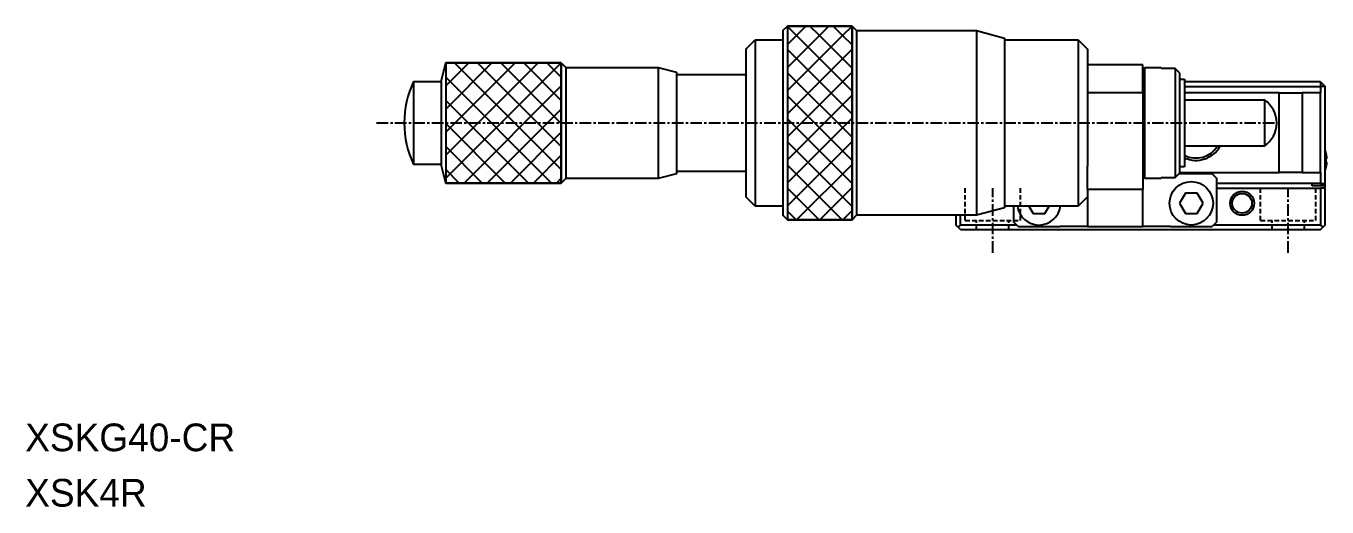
# Model space of a CAD drawing. Extents: x 512 to 818, y 63 to 277.
# Drawn here: x 514.4 to 655.3, y 62.6 to 114.7 of the extents above; entities that cross this region are included whole.
import ezdxf

# ---------------------------------------------------------------- set-up
doc = ezdxf.new("R2010")
doc.units = 0
doc.linetypes.add('CENTER', pattern=[2, 1.25, -0.25, 0.25, -0.25])
doc.linetypes.add('DASHED', pattern=[0.75, 0.5, -0.25])
doc.layers.get('0').update_dxf_attribs({"linetype": 'CONTINUOUS'})
doc.layers.add('CENTER', color=1, linetype='CENTER')

msp = doc.modelspace()

# ---------------------------------------------------------------- linework, layer by layer
at = {"color": 7, "linetype": 'CONTINUOUS'}
for p, q in [((596.4, 114.22), (596.9, 114.72)), ((596.4, 114.22), (596.4, 94.22)), ((603.9, 114.72), (604.4, 114.22)), ((604.4, 114.22), (604.4, 94.22)), ((604.4, 114.22), (617.4, 114.22)), ((617.4, 114.22), (617.4, 94.22)), ((617.4, 114.22), (620.4, 113.42)), ((592.4, 112.22), (593.4, 113.22)), ((593.4, 113.22), (593.4, 95.22)), ((593.4, 113.22), (596.4, 113.22)), ((620.4, 113.42), (620.4, 95.02)), ((620.4, 113.22), (628.4, 113.22)), ((628.4, 113.22), (628.4, 95.22)), ((628.4, 113.22), (629.4, 112.22)), ((592.4, 112.22), (592.4, 96.22)), ((629.4, 112.22), (629.4, 99.56)), ((559.4, 108.72), (559.9, 110.72)), ((572.4, 110.72), (572.9, 110.22)), ((572.9, 110.22), (572.9, 98.22)), ((572.9, 110.22), (582.9, 110.22)), ((582.9, 110.22), (582.9, 98.22)), ((582.9, 110.22), (584.9, 109.72)), ((635.4, 110.52), (629.4, 110.52)), ((635.4, 107.52), (635.4, 110.52)), ((635.4, 110.02), (635.6, 110.22)), ((635.6, 98.22), (635.6, 110.22)), ((635.6, 110.22), (637.4, 110.22)), ((637.4, 110.14), (637.4, 110.22)), ((638.9, 110.14), (637.4, 110.14)), ((638.9, 110.14), (638.9, 98.31)), ((639.4, 109.63), (638.9, 110.14)), ((556.42, 108.72), (556.42, 99.72)), ((556.42, 108.72), (559.4, 108.72)), ((559.4, 108.72), (559.4, 99.72)), ((584.9, 109.72), (584.9, 98.72)), ((584.9, 109.47), (592.4, 109.47)), ((639.4, 98.81), (639.4, 109.63)), ((639.4, 108.97), (639.9, 108.97)), ((639.9, 108.97), (639.9, 99.47)), ((654.65, 108.67), (639.9, 108.67)), ((654.65, 108.67), (654.65, 108.17)), ((654.65, 108.67), (655.15, 108.17)), ((629.4, 107.52), (635.4, 107.52)), ((635.4, 107.52), (635.4, 97.02)), ((639.9, 108.17), (654.65, 108.17)), ((650.15, 107.47), (639.9, 107.47)), ((650.15, 107.47), (652.65, 107.47)), ((650.15, 98.87), (650.15, 107.47)), ((652.65, 107.47), (652.65, 98.87)), ((654.65, 107.47), (652.65, 107.47)), ((654.65, 108.17), (654.65, 107.47)), ((655.15, 108.17), (654.65, 108.17)), ((654.65, 98.87), (654.65, 107.47)), ((655.15, 97.67), (655.15, 108.17)), ((639.9, 106.72), (648.56, 106.72)), ((648.56, 106.72), (648.56, 101.72)), ((648.56, 101.72), (639.9, 101.72)), ((655.23, 101.06), (655.22, 101.06)), ((655.22, 100.35), (655.22, 99.99)), ((655.34, 100.35), (655.22, 100.35)), ((559.4, 99.72), (556.42, 99.72)), ((559.9, 97.72), (559.4, 99.72)), ((584.9, 98.72), (582.9, 98.22)), ((592.4, 98.97), (584.9, 98.97)), ((629.4, 97.02), (629.4, 99.56)), ((638.9, 98.31), (639.4, 98.81)), ((642.9, 98.72), (639.31, 98.72)), ((639.9, 99.47), (639.4, 99.47)), ((639.4, 98.87), (650.15, 98.87)), ((642.9, 98.72), (643.4, 98.22)), ((652.65, 98.87), (650.15, 98.87)), ((652.65, 98.87), (654.65, 98.87)), ((654.65, 98.87), (654.65, 97.67)), ((655.22, 99.99), (655.34, 99.99)), ((655.22, 99.29), (655.23, 99.28)), ((572.9, 98.22), (572.4, 97.72)), ((582.9, 98.22), (572.9, 98.22)), ((635.6, 98.22), (635.4, 98.42)), ((637.4, 98.22), (635.6, 98.22)), ((637.4, 98.22), (637.4, 98.31)), ((637.4, 98.31), (638.9, 98.31)), ((643.4, 93.52), (643.4, 98.22)), ((654.65, 97.67), (643.4, 97.67)), ((653.75, 97.42), (653.75, 97.67)), ((655.15, 97.42), (653.75, 97.42)), ((654.65, 97.67), (655.15, 97.67)), ((655.15, 97.42), (655.15, 97.67)), ((655.15, 97.17), (655.15, 97.42)), ((593.4, 95.22), (592.4, 96.22)), ((629.4, 96.22), (628.4, 95.22)), ((635.4, 97.02), (629.4, 97.02)), ((629.4, 97.02), (629.4, 93.02)), ((635.4, 93.02), (635.4, 97.02)), ((640.02, 96.62), (639.38, 95.52)), ((641.29, 96.62), (640.02, 96.62)), ((641.92, 95.52), (641.29, 96.62)), ((643.4, 97.17), (654.65, 97.17)), ((655.15, 97.17), (654.65, 97.17)), ((654.65, 97.17), (654.65, 93.17)), ((655.15, 93.17), (655.15, 97.17)), ((596.4, 95.22), (593.4, 95.22)), ((620.4, 95.02), (617.4, 94.22)), ((628.4, 95.22), (620.4, 95.22)), ((621.4, 95.22), (621.4, 93.52)), ((623.06, 95.22), (623.52, 94.42)), ((623.52, 94.42), (624.79, 94.42)), ((624.79, 94.42), (625.25, 95.22)), ((639.38, 95.52), (640.02, 94.42)), ((640.02, 94.42), (641.29, 94.42)), ((641.29, 94.42), (641.92, 95.52)), ((596.9, 93.72), (596.4, 94.22)), ((604.4, 94.22), (603.9, 93.72)), ((617.4, 94.22), (604.4, 94.22)), ((615.15, 94.22), (615.15, 93.17)), ((615.15, 93.17), (615.4, 92.92)), ((615.4, 92.92), (615.65, 93.17)), ((615.65, 93.17), (615.65, 94.22)), ((621.75, 93.17), (615.65, 93.17)), ((621.9, 93.02), (621.4, 93.52)), ((621.9, 93.02), (626.4, 93.02)), ((629.4, 93.02), (626.4, 93.02)), ((629.4, 93.02), (631.15, 93.02)), ((631.15, 93.02), (633.65, 93.02)), ((633.65, 93.02), (635.4, 93.02)), ((638.4, 93.02), (635.4, 93.02)), ((638.4, 93.02), (642.9, 93.02)), ((643.4, 93.52), (642.9, 93.02)), ((654.65, 93.17), (643.05, 93.17)), ((654.65, 93.17), (654.9, 92.92)), ((654.9, 92.92), (655.15, 93.17)), ((615.65, 92.67), (615.4, 92.92)), ((615.65, 92.67), (654.65, 92.67)), ((654.65, 92.67), (654.9, 92.92))]:
    msp.add_line(p, q, dxfattribs=at)
at = {"color": 3, "linetype": 'CONTINUOUS'}
for p, q in [((596.9, 114.72), (596.9, 93.72)), ((596.9, 114.72), (603.9, 114.72)), ((597.87, 113.7), (596.9, 114.67)), ((598.9, 114.72), (597.87, 113.7)), ((600.37, 113.7), (599.35, 114.72)), ((601.4, 114.72), (600.37, 113.7)), ((602.87, 113.7), (601.85, 114.72)), ((603.9, 114.72), (602.87, 113.7)), ((603.9, 114.72), (603.9, 93.72)), ((597.87, 113.7), (596.9, 112.73)), ((600.37, 113.7), (596.9, 110.23)), ((602.87, 113.7), (596.9, 107.73)), ((603.9, 107.67), (597.87, 113.7)), ((603.9, 110.17), (600.37, 113.7)), ((603.9, 112.67), (602.87, 113.7)), ((603.9, 112.23), (596.9, 105.23)), ((603.9, 105.17), (596.9, 112.17)), ((562.4, 110.72), (559.9, 108.23)), ((564.9, 110.72), (559.9, 105.73)), ((567.4, 110.72), (559.9, 103.23)), ((569.9, 110.72), (559.9, 100.73)), ((572.4, 110.72), (559.9, 98.23)), ((559.9, 110.72), (559.9, 97.72)), ((559.9, 110.72), (572.4, 110.72)), ((572.4, 99.17), (560.85, 110.72)), ((572.4, 101.67), (563.35, 110.72)), ((572.4, 104.17), (565.85, 110.72)), ((572.4, 106.67), (568.35, 110.72)), ((572.4, 109.17), (570.85, 110.72)), ((572.4, 110.72), (572.4, 97.72)), ((571.35, 97.72), (559.9, 109.17)), ((603.9, 109.73), (596.9, 102.73)), ((603.9, 102.67), (596.9, 109.67)), ((572.4, 108.23), (561.9, 97.72)), ((603.9, 107.23), (596.9, 100.23)), ((603.9, 100.17), (596.9, 107.17)), ((568.85, 97.72), (559.9, 106.67)), ((572.4, 105.73), (564.4, 97.72)), ((603.9, 104.73), (596.9, 97.73)), ((603.9, 97.67), (596.9, 104.67)), ((566.35, 97.72), (559.9, 104.17)), ((572.4, 103.23), (566.9, 97.72)), ((563.85, 97.72), (559.9, 101.67)), ((603.9, 102.23), (596.9, 95.23)), ((603.9, 95.17), (596.9, 102.17)), ((572.4, 100.73), (569.4, 97.72)), ((561.35, 97.72), (559.9, 99.17)), ((602.85, 93.72), (596.9, 99.67)), ((603.9, 99.73), (597.9, 93.72)), ((572.4, 97.72), (559.9, 97.72)), ((572.4, 98.23), (571.9, 97.72)), ((603.9, 97.23), (600.4, 93.72)), ((600.35, 93.72), (596.9, 97.17)), ((597.85, 93.72), (596.9, 94.67)), ((603.9, 94.73), (602.9, 93.72)), ((603.9, 93.72), (596.9, 93.72))]:
    msp.add_line(p, q, dxfattribs=at)
at = {"color": 3, "linetype": 'DASHED'}
for p, q in [((616.15, 93.67), (616.15, 97.17)), ((622.15, 93.67), (622.15, 97.17)), ((648.15, 93.67), (648.15, 97.17)), ((654.15, 93.67), (654.15, 97.17)), ((616.15, 93.67), (622.15, 93.67)), ((617.4, 92.67), (617.4, 93.67)), ((620.9, 92.67), (620.9, 93.67)), ((648.15, 93.67), (654.15, 93.67)), ((649.4, 92.67), (649.4, 93.67)), ((652.9, 92.67), (652.9, 93.67))]:
    msp.add_line(p, q, dxfattribs=at)
at = {"color": 7, "linetype": 'CONTINUOUS'}
for points in [[(603.9, 114.72), (596.9, 114.72), (596.9, 93.72), (603.9, 93.72)], [(572.4, 110.72), (559.9, 110.72), (559.9, 97.72), (572.4, 97.72)]]:
    msp.add_lwpolyline(points, close=True, dxfattribs=at)
for centre, radius in [((640.65, 95.52), 2.35), ((646.15, 95.52), 1.07)]:
    msp.add_circle(centre, radius, dxfattribs=at)
at = {"color": 3, "linetype": 'CONTINUOUS'}
msp.add_circle((646.15, 95.52), 1.3, dxfattribs=at)
at = {"color": 7, "linetype": 'CONTINUOUS'}
for centre, radius, start, end in [((565.9, 104.22), 10.5, 154.6231, 180), ((646.9, 104.22), 3, 0, 56.4427), ((565.9, 104.22), 10.5, 180, 205.3769), ((646.9, 104.22), 3, 303.5573, 0), ((641.15, 103.17), 2.75, 242.9643, 328.1984), ((641.15, 103.17), 3, 245.6961, 331.1142), ((652.15, 100.17), 3.2, 16.1225, 20.3641), ((652.15, 100.17), 3.19, 3.2297, 16.1067), ((652.15, 100.17), 3.2, 339.6359, 343.8775), ((652.15, 100.17), 3.19, 343.8933, 356.7703), ((624.15, 95.52), 2.35, 187.3344, 352.6656)]:
    msp.add_arc(centre, radius, start, end, dxfattribs=at)
at = {"layer": 'CENTER', "color": 1, "linetype": 'CENTER'}
for p, q in [((552.4, 104.22), (649.9, 104.22)), ((619.15, 90.17), (619.15, 97.17)), ((651.15, 90.17), (651.15, 97.17))]:
    msp.add_line(p, q, dxfattribs=at)

# ---------------------------------------------------------------- texts
at = {"color": 7, "linetype": 'CONTINUOUS'}
for s, p in [('XSKG40-CR', (514.35, 68.67)), ('XSK4R', (514.35, 62.67))]:
    msp.add_text(s, height=3, dxfattribs=at).set_placement(p)

doc.saveas('drawing.dxf')
